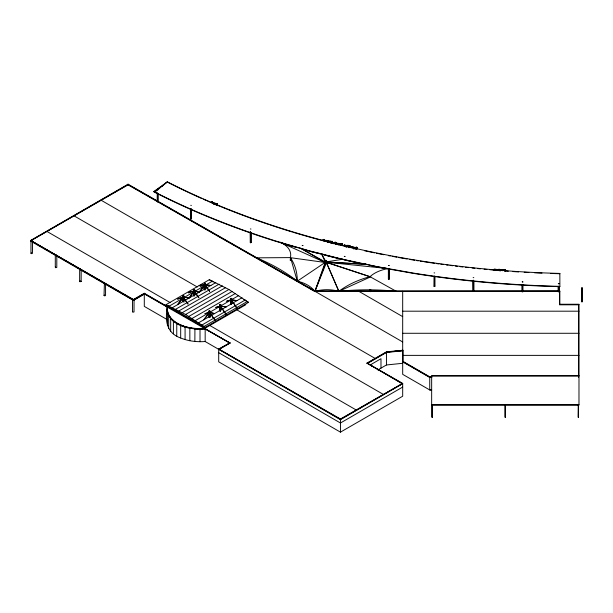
<?xml version="1.0" encoding="UTF-8"?>
<svg xmlns="http://www.w3.org/2000/svg" width="613" height="613" viewBox="0 0 613 613"><rect width="100%" height="100%" fill="white"/><g stroke="black" fill="none" stroke-linecap="round" stroke-linejoin="round"><path stroke-width="0.92" d="M355.264 248.663L355.279 247.491L355.548 248.717M346.314 245.805L346.261 247.031M349.035 246.472L349.019 247.637M327.426 241.277L327.388 241.721M348.659 246.533L348.789 246.112M352.13 247.384L352.414 246.84M323.948 240.978L323.948 239.338L323.005 239.66L323.587 239.798M325.549 240.848L325.511 241.307M340.644 245.008L340.69 244.556M342.353 245.169L342.284 244.326M342.414 244.901L342.276 245.415M344.253 244.932C343.096 246.288 347.249 245.966 344 245.667M213.017 203.646L213.585 203.715L213.224 202.696M337.28 243.683L337.441 243.284M356.965 248.617L357.525 247.836M357.578 248.219L357.456 247.713A0.866 0.651 36.3 0 0 357.08 247.384L356.161 247.2M337.64 243.744L338.698 244.395M501.74 270.118L501.725 270.54M166.958 310.178L167.564 306.699L144.293 293.267L133.465 299.512L30.65 240.465L133.465 300.14L144.293 293.888L230.059 343.096L205.171 328.729C196.88 329.327 188.413 328.346 180.689 325.204L180.689 338.008C188.413 341.15 196.88 342.138 205.171 341.533L340.453 419.644L402.687 383.715M180.689 338.008C166.361 333.012 165.012 320.453 167.288 306.86L167.564 306.699M167.617 307.358L167.341 310.147L168.728 315.228M325.901 240.848L325.855 241.476M340.299 245.008L340.299 244.265M344.353 245.468L345.349 245.713L344.383 245.277M356.26 248.702L356.337 249.177M211.822 202.436L211.385 202.06M335.663 243.713L335.64 244.15M350.904 247.529L351.808 247.269L351.241 246.549M351.808 247.269L351.372 246.602M495.695 269.513L495.227 269.368M503.166 269.858C502.714 270.885 504.269 270.632 503.319 270.004M493.779 269.751L494.193 269.574M494.699 269.628L494.208 269.145M336.667 243.369L335.824 243.606M351.51 247.001L350.674 247.246M338.499 244.549L337.955 244.763M494.66 269.643L493.994 270.057L494.438 269.743M497.135 270.364A632.264 365.034 0 0 0 500.859 270.67L501.097 270.394M32.497 242.028L32.497 253.276L31.73 253.721L30.964 253.276L30.964 240.779L31.93 240.664M30.964 253.276L31.531 252.847M55.323 254.709L56.273 255.261M56.817 256.088L56.787 267.452L55.668 267.72L55.507 267.023M79.698 268.785L80.609 269.674L80.111 269.337M81.177 270.18L81.146 281.543L79.866 281.742L80.027 281.045M105.566 284.233L105.566 295.481L104.8 295.918L104.034 295.481L104.417 282.915M104.034 295.481L104.601 295.052M133.948 299.428L133.948 299.558M134.048 299.65L134.025 311.948L132.906 312.216L132.745 311.519M501.48 270.195L501.771 269.751M345.954 245.721L346.583 245.315M348.743 246.211L348.659 247.614M494.423 269.299L493.894 269.352M495.787 269.551C496.277 270.632 493.994 269.597 495.304 269.176M495.089 269.682L495.817 269.674M496.507 269.391L496.116 269.345L496.607 269.544M496.607 270.494L496.622 269.636L496.622 270.425M497.404 269.375L497.756 270.371M498.009 269.429L498.001 270.21M498.384 269.682L498.798 269.72L498.4 269.459M498.867 270.655L499.043 269.191L498.407 270.394M498.4 270.563L498.982 270.509L499.043 269.191M499.725 269.574L499.702 270.754M500.99 269.904L500.806 269.866M501.725 270.187L502.622 269.82L502.376 270.77M502.829 270.479L502.89 270.088M503.051 270.356L503.748 270.218M504.637 269.682L505.579 269.697L504.353 269.889M338.989 244.212L339.25 243.752A0.805 0.605 36.3 0 1 339.679 243.637L340.039 243.729A0.812 0.613 36.3 0 1 340.468 244.051L340.529 244.265M340.69 244.947L340.476 245.346M494.921 269.413L494.867 269.804M495.986 270.134L496.009 269.582M352.46 247.384L353.333 247.445L352.506 247.231M31.531 240.664L30.65 240.779L128.056 184.544L314.952 291.305L325.288 262.035L321.572 253.905A35.194 7.548 10.4 0 1 300.807 248.334A35.393 7.486 11.4 0 1 280.333 242.334A44.504 21.731 -10.8 0 1 290.401 257.682A79.92 55.913 -26.2 0 1 297.274 281.206A41.377 31.34 -24.7 0 1 314.952 291.305L402.687 341.962M338.736 244.909L338.744 244.334M216.803 205.209L217.814 205.646L217.086 203.853L217.745 205.7L216.864 204.911L217.209 204.106L217.439 204.903L216.918 204.765L217.324 203.953M326.568 260.671L326.369 262.663L338.866 291.305L370.436 276.938L396.266 291.305A216.197 167.617 0 0 0 338.866 291.305A38.328 32.121 0 0 0 326.905 289.704L324.882 289.75A38.328 32.121 0 0 0 314.952 291.305L325.626 262.77L325.626 261.215L325.089 260.9L326.024 260.356L326.568 260.671L326.568 262.234L314.952 291.305L559.845 291.305M216.527 205.179L217.086 203.853M332.307 241.614L331.871 242.625C333.717 243.729 331.38 239.967 332.69 242.756M214.696 203.194L214.129 203.891L213.638 202.819L214.198 203.838M339.334 244.212L339.74 243.897M331.196 243.338L332.093 241.254L333.349 243.79M326.859 241.645L326.683 240.771M191.478 209.661L191.478 218.619L191.011 218.887L190.835 208.665M250.342 228.948L250.978 229.047M250.978 232.626L250.978 242.48L250.51 242.748L250.342 231.63M389.102 269.153L389.102 279.007L388.634 279.275L388.458 269.053M434.065 286.294L434.801 286.179L434.065 286.294L434.157 276.225M473.144 277.574L473.788 277.674M473.788 281.26L473.788 291.114L473.32 291.382L473.144 280.264M581.614 288.225L582.35 288.118L582.35 301.55L581.883 301.818L581.614 288.225L582.35 288.118M581.614 301.665L581.706 288.018M504.261 269.95L504.17 270.578M339.035 244.051L339.15 243.851A0.805 0.605 36.3 0 1 339.633 243.698L339.993 243.79A0.812 0.613 36.3 0 1 340.43 244.112M498.208 270.356L497.404 270.371M345.487 246.526L345.655 245.79M213.37 203.822L213.592 203.317L212.956 202.826M211.278 202.489L211.799 202.091M132.623 299.428L133.481 300.071M323.633 239.974L323.005 239.89L323.633 239.974L323.587 240.825M323.902 239.875L324.898 240.051M323.948 240.051L324.4 240.219M324.116 239.928L324.545 240.089M327.771 240.832L328.997 241.055L328.951 242.641M328.637 242.396L328.683 241.392L328.422 242.419M329.763 241.376L329.196 241.185L329.579 241.323M329.809 241.652L329.242 241.124M330.683 240.894L331.051 241.277L330.645 241.246M331.028 241.553L330.982 243.284M332.047 241.315L333.02 243.039M334.376 242.441L335.005 242.756L334.376 242.679M334.959 242.587L335.005 242.043L335.273 242.664M335.273 242.901L335.273 243.821M335.656 243.139L335.717 243.085A1.065 0.797 36.3 0 1 336.139 243.016L336.637 243.254L336.093 243.077A1.065 0.797 36.3 0 0 335.679 243.146L336.575 242.909M337.594 244.495L337.64 243.966L338.292 244.771M338.054 243.307L338.629 243.805L337.725 243.53M341.027 243.522L342.406 244.12M341.364 245.514L340.813 245.192L341.326 245.568M347.15 245.506L346.537 245.376M347.916 245.116L348.276 245.499L347.87 245.468M349.87 245.514L349.87 246.357M349.87 246.595L349.142 246.319L348.973 247.69M350.506 246.778L350.521 246.786A1.065 0.797 36.3 0 1 350.942 246.717L351.487 246.893L350.988 246.656A1.065 0.797 36.3 0 0 350.567 246.725L350.567 246.725M353.333 247.016L353.609 248.832M354.069 248.939L354.115 247.208L354.429 248.533M355.233 248.51L355.279 247.491M355.992 247.215L355.946 247.629L356.927 247.583M339.479 243.974L339.334 244.779M211.531 202.589L212.113 202.321M498.101 270.548L498.239 269.444M325.626 240.61L325.764 240.449A0.805 0.605 36.3 0 1 326.2 240.334M432.042 417.246L432.042 404.749M505.127 417.246L505.127 404.749M578.503 404.848L578.312 417.346M327.802 241.215L328.315 241.124M345.38 246.625L345.54 245.438M162.161 186.314L163.656 185.126M211.845 202.267L211.807 202.65M212.512 203.37L212.512 201.815L212.443 203.424M213.485 202.78L213.148 202.589M214.427 203.164L215.033 202.957M214.948 203.386L214.948 204.504M215.492 204.734L215.316 203.47M215.102 203.654L215.561 204.681M215.492 203.784L215.316 203.585M215.899 203.792C217.033 203.654 215.968 206.535 216.289 203.876M215.929 203.999L215.83 203.968M216.404 205.125L216.473 203.96M327.557 240.955L328.101 240.786M55.507 254.839L55.385 255.062M56.71 255.376L55.676 255.223M81.069 269.467L80.609 269.674M105.467 283.512C104.317 284.217 103.911 282.463 104.034 283.29M297.251 247.606L275.789 241.323A651.397 376.083 0 0 1 154.698 192.283L153.863 191.517L167.387 181.831A632.264 365.034 0 0 0 559.845 273.413L559.868 286.646L559.025 286.639A651.397 376.083 0 0 1 412.924 273.321L384.527 268.272M153.863 191.823L160.629 186.98M162.131 185.908L167.387 181.831L154.698 192.283M297.274 281.206L290.531 257.606L256.579 257.835A216.197 152.606 -14.7 0 1 297.274 281.206L325.089 262.464L325.089 260.9M494.553 269.774L494.415 269.191M104.417 283.673L133.465 300.454L144.293 294.202M165.993 304.699L209.286 279.712L228.902 289.474L248.518 302.362L205.225 327.357L165.993 304.699L185.609 314.469L205.225 327.357M182.781 301.19L182.781 295.88L183.18 295.65L183.885 296.056L183.885 302.301M193.601 294.945L193.601 289.635L194.007 289.397L194.712 289.803L194.712 296.056M204.42 283.382L205.386 283.237L205.531 285.122L209.7 291.459L204.42 284.945L199.217 285.528L204.42 288.769L204.42 283.382L204.573 289.957M182.781 295.88L183.885 296.056M193.601 289.635L194.712 289.803M204.573 283.704L205.531 283.558M188.39 292.639L194.007 290.96L188.39 292.639L188.996 292.983M169.249 306.102L212.535 281.106M172.506 307.596L183.333 301.351M194.152 295.098L183.739 301.113L183.739 295.734M194.559 294.868L215.799 282.601M175.778 309.182L219.071 284.187M179.05 310.852L222.343 285.857M182.329 312.615L225.622 287.62M185.609 314.469L228.902 289.474M188.888 316.4L232.181 291.405M192.168 318.423L235.461 293.428M208.979 316.323L208.979 311.006L209.385 310.776L210.09 311.182L210.09 317.427M219.799 310.071L219.799 304.761L220.205 304.523L220.91 304.929L220.91 310.247M230.626 303.826L230.626 298.508L231.032 298.278L231.737 298.684L231.737 303.994M208.979 311.006L210.09 311.182M219.799 304.761L220.91 304.929M230.626 298.508L231.737 298.684M204.642 313.772L209.385 312.339L205.378 313.534M225.523 314.078L226.12 314.423L220.764 306.171L215.462 307.527M195.44 320.53L238.733 295.543M208.979 312.569L209.684 312.975L209.937 312.423M220.91 306.492L220.504 306.73L226.12 314.423M231.308 299.88L236.993 300.623L231.308 299.88L236.94 308.17L236.342 307.826M198.712 322.722L209.531 316.477M209.937 316.239L242.005 297.734M201.976 324.997L245.261 300.002M203.876 326.576L247.162 301.581M167.801 313.082L167.801 312.768C173.64 326.384 191.072 329.158 204.298 328.537L230.059 343.096L219.239 349.349L340.453 419.016L402.143 383.715L366.972 363.095L386.451 351.847L403.07 350.222L403.07 361.754M245.813 304.699L205.225 328.131L168.698 307.044L168.698 305.481M166.958 309.833C169.632 326.576 191.11 329.94 205.171 329.043L205.439 328.568M402.687 350.797L386.451 352.475L367.516 363.409L402.687 383.401L402.687 396.213L340.453 432.142L218.695 361.846L218.695 349.035L230.059 342.79L218.695 349.349M366.972 363.409L386.451 352.161L402.687 350.483M377.838 369.945L386.451 364.973L402.687 363.294M402.687 383.401L340.453 419.33L218.695 349.035M402.687 387.071L340.453 423.001L218.695 352.705M356.168 248.273L355.908 249.016M336.721 243.867L336.798 243.07L335.656 242.84M356.414 248.564L356.467 249.184M335.694 243.667L336.238 243.537M350.544 247.3L351.08 247.169M80.027 268.862L79.713 269.413L55.676 255.537M500.499 269.651L500.254 270.8M503.173 270.103L503.656 270.18M504.668 269.942L505.158 269.827M336.767 243.805L335.939 244.173M178.168 299.236L177.571 298.891L183.18 297.213M227.017 301.037L231.032 299.841M216.197 307.289L220.205 306.086M177.571 298.891L182.781 297.443L187.969 304.002M226.281 301.282L230.626 300.071M352.368 246.901L353.295 247.269M211.309 202.075L211.715 202.045M30.964 240.779L31.194 241.407L32.114 241.476M356.107 247.583L357.157 247.897M501.871 269.735L501.511 270.571M500.691 269.797L500.645 270.647M559.868 286.646L559.025 286.325A651.397 376.083 0 0 1 412.924 273.007L377.508 266.709L342.774 259.261L326.024 261.92L366.13 264.272A35.937 6.697 8.2 0 0 388.029 268.586A52.833 27.033 13 0 0 370.03 276.701A87.805 72.349 5.5 0 0 338.866 291.305L326.468 262.448L326.468 260.885M191.379 205.393L190.735 205.294M190.835 218.519L191.478 218.619M250.342 242.38L250.978 242.48M325.626 261.215L326.369 261.1M326.369 262.663L325.626 262.77L300.807 248.334L325.288 262.035M388.458 278.907L389.102 279.007M434.701 272.954L434.065 272.854M473.144 291.014L473.788 291.114M581.706 301.45L582.35 301.55M199.217 285.528L204.826 284.716M356.368 248.625L356.766 248.556M328.683 242.334L328.216 242.388M386.451 352.161L389.163 351.893M392.764 351.54L396.373 351.188M399.078 350.927L402.687 350.575M350.506 246.48L351.134 246.441M133.282 299.772L132.531 299.29L132.523 311.833M337.602 243.261L338.422 243.353M326.116 240.656L326.852 241.438M504.874 269.896L505.342 269.843L505.327 271.053M200.014 329.012L201.731 328.943M501.848 269.797L502.285 269.912M167.885 307.205L144.293 293.581L133.465 299.826L30.65 240.465L128.056 184.229L314.952 290.991L559.845 290.991L559.845 304.561L578.979 304.561M31.194 240.465L128.056 184.85L314.791 291.527L559.462 291.527M559.845 304.247L578.979 304.247L578.979 405.078L431.659 405.078L431.659 375.692L578.979 375.692M559.462 304.469L578.595 304.469L578.595 377.248M578.595 304.784L559.462 304.784L559.462 291.213L314.791 291.527M402.687 311.189L578.979 311.189M402.687 333.28L578.979 333.28M402.687 355.371L578.979 355.371M431.659 375.999L578.979 375.999M403.07 361.44L429.905 376.934L431.813 376.934M431.575 377.156L429.744 377.156L429.744 389.96L431.621 389.983M402.687 361.532L429.905 377.248L431.813 377.248M431.659 377.462L429.744 377.462L402.687 361.846M431.659 389.96L429.744 389.96L402.687 374.344L402.687 291.305M431.659 404.779L578.979 404.779M500.568 269.705L501.219 269.981M356.505 248.61L357.004 248.556M503.258 269.912L503.825 270.118M500.821 269.804L500.698 270.203M341.142 243.568L341.832 243.69M326.468 262.448L370.03 276.701L326.568 262.234L328.453 262.333M330.33 262.425L366.13 264.272A41.5 8.184 8.7 0 1 342.774 259.261L308.829 250.686L275.789 241.009A651.397 376.083 0 0 1 154.698 191.969L153.863 191.517M197.47 328.875L193.271 328.507M213.117 202.658L212.887 203.34M498.384 269.528L498.813 269.651M213.033 202.466L212.772 203.478M356.345 247.192L356.743 247.254M326.568 262.234L388.029 268.586M213.378 203.769L213.217 203.217M341.326 243.836L341.633 243.805A0.774 0.582 36.3 0 1 342.192 244.173L342.238 244.388M205.11 284.754L210.795 285.489L205.11 284.754L205.531 285.122M183.463 297.251L189.149 297.987L194.03 291.558L193.677 291.359L189.149 297.987L183.463 297.251L188.053 303.956M350.774 246.457L351.28 246.487M290.401 257.682L325.089 262.464L280.333 242.334M176.759 336.07L176.759 323.258L185.256 326.882L191.624 328.269M204.826 288.531L205.386 288.616L205.386 283.237M500.476 270.088L501.189 270.287M495.411 269.245L495.863 269.444M349.119 246.02L349.824 246.418M352.59 246.87L353.149 247.131M344.659 245.154L345.303 245.775M344.59 244.909L344.989 244.939A0.851 0.636 36.3 0 1 345.433 245.277L345.571 245.667M379.263 267.337L369.631 265.337M381.018 267.651L382.773 267.958M337.916 243.461L338.675 243.461M504.79 271.153L505.564 271.245L505.579 269.697M343.709 259.774L358.659 262.985M360.528 263.383L366.13 264.586M104.417 283.367L104.999 283.719M80.609 280.999L81.177 281.428M329.196 241.476L329.641 241.622M332.782 243.032L331.779 242.855L332.736 243.093M340.859 245.131L340.813 245.545M308.829 251.001L320.66 253.989M321.572 254.219L339.089 258.64M167.288 307.167L167.885 307.328M215.102 203.455L215.561 203.57M305.266 249.951L307.941 250.74M326.331 240.426L326.56 240.426A0.812 0.613 36.3 0 1 326.99 240.748L327.173 241.514M338.062 243.959L338.591 244.258M212.512 201.815L212.259 203.34M31.194 241.093L31.93 241.514M356.873 247.368L357.034 247.445A0.866 0.651 36.3 0 1 357.41 247.775M213.408 202.627L212.772 202.558L212.703 203.531M213.125 203.064L213.347 203.217M324.484 240.319L324.898 240.534L324.216 239.89M358.82 291.305L402.687 316.637M100.999 200.16L375.631 358.72M366.972 363.095L402.143 383.401M209.286 279.712L213.071 281.896M243.92 299.703L248.518 302.362M73.943 215.784L197.279 286.991M236.886 309.856L383.746 394.649M214.696 320.323L215.293 320.668L210.09 312.745M46.887 231.407L170.222 302.615M209.83 325.48L356.689 410.273M167.288 319.664L144.293 306.385L144.293 293.267M31.194 241.407L55.385 255.368M80.111 269.643L104.156 283.528M346.736 245.706L346.858 245.782M167.418 325.618L167.418 312.806L170.682 318.454L173.395 320.99L177.034 323.105M328.637 241.445L327.863 241.162L327.733 241.913M204.573 328.507L205.171 329.043M169.035 315.634L171.019 318.668L173.709 320.86M342.284 243.89L342.636 244.541M212.956 203.286L213.339 203.34M356.122 249.215L355.892 248.686M198.796 297.757L193.601 291.198M209.684 312.975L215.293 320.668M326.944 240.809L327.166 241.315M231.737 300.247L236.94 308.17M198.873 297.711L194.559 291.045M340.246 244.166L340.33 244.74M325.58 261.115L321.572 253.905A35.968 7.548 9.9 0 0 342.774 259.261M503.917 270.141L504.001 270.563M342.583 244.265L342.698 244.779M339.104 244.962L339.02 244.349M339.38 244.894L339.349 244.426M325.894 241.591L325.863 241.124M213.707 202.765L214.121 204.06M213.638 202.819L214.052 204.114M340.644 244.372L340.659 244.817M327.426 241.905L327.419 241.461M582.25 288.325L582.25 301.765M582.082 287.957L582.082 301.389M581.883 288.386L581.883 301.818M578.503 404.657L578.503 417.346M578.212 404.749L578.212 417.246M559.845 273.413L559.845 273.727A632.264 365.034 0 0 1 550.451 273.459M559.025 286.325L558.979 291.803M558.88 286.639L558.88 291.121M558.711 286.271L558.711 291.642M558.512 286.7L558.512 291.175M558.336 286.325L558.336 291.704M558.236 286.539L558.236 291.918M522.889 284.639L522.889 291.803M522.621 284.478L522.621 291.642M522.422 284.907L522.422 291.175M522.253 284.539L522.253 291.704M522.153 284.754L522.153 291.918M505.51 404.749L505.51 417.246M505.411 404.657L505.411 417.346M505.219 404.657L505.219 417.346M499.947 269.59L499.932 270.77M473.688 281.474L473.688 291.321M473.52 280.21L473.52 290.953M473.32 280.631L473.32 291.382M473.044 280.478L473.044 291.229M434.801 276.325L434.801 286.179M434.701 276.54L434.701 286.394M434.533 276.172L434.533 286.018M434.333 276.593L434.333 286.447M432.426 404.749L432.426 417.246M432.326 404.657L432.326 417.346M432.134 404.657L432.134 417.346M389.002 268.471L389.002 279.221M388.834 269L388.834 278.846M388.634 268.525L388.634 279.275M388.366 268.371L388.366 279.122M386.451 351.847L386.451 364.973M380.987 368.122L380.987 358.72L371.547 364.176L371.547 366.053M370.719 289.574L370.719 291.413M370.62 289.788L370.62 291.627M370.444 289.42L370.444 291.259M370.252 289.842L370.252 291.681M370.076 289.474L370.076 291.313M369.976 289.688L369.976 291.527M354.115 247.208L354.115 248.878M350.184 245.591L350.138 247.2M346.307 246.012L346.307 246.97M345.985 245.805L345.947 246.947M340.859 243.553L340.813 243.974M340.453 419.016L340.453 432.142M335.319 242.12L335.319 242.602M335.319 242.84L335.319 243.759M335.005 242.756L334.959 243.614M325.357 261.054L325.357 262.617M290.531 258.525L290.585 260.471M290.447 258.709L290.447 260.548M290.347 258.494L290.263 260.517M250.878 232.84L250.878 242.694M250.709 232.473L250.709 242.327M250.51 232.902L250.51 242.748M250.242 231.844L250.242 242.595M231.584 298.362L231.584 303.741M231.331 298.914L231.331 304.232M230.772 298.83L230.772 304.217M220.764 304.615L220.764 309.994M220.504 305.167L220.504 311.412M220.205 304.523L220.205 309.841M219.952 305.082L219.952 311.327M215.017 203.332L215.017 204.451M209.684 311.412L209.684 317.664M209.125 311.327L209.125 317.58M205.531 286.056L205.531 288.869M205.125 283.788L205.125 290.041M205.171 328.729L205.171 341.533M204.573 328.384L204.298 328.537M200.014 328.698L200.014 341.732M194.926 328.43L194.865 341.464M194.306 290.041L194.306 295.351M194.007 289.397L194.007 294.707M193.746 289.957L193.746 296.202M191.379 208.979L191.379 218.833M191.21 209.508L191.21 218.458M191.011 209.033L191.011 218.887M190.735 208.88L190.735 218.734M189.846 327.932L189.846 340.736M185.08 326.767L185.08 339.579M183.479 296.286L183.479 301.596M182.927 296.202L182.927 301.581M173.395 320.99L173.395 333.801M170.682 318.454L170.682 331.265M168.675 315.703L168.675 328.514M167.288 306.86L167.288 308.952M157.955 194.244L157.955 202.305M157.855 193.562L157.855 201.623M157.487 193.616L157.487 201.677M157.219 192.566L157.219 201.524M133.465 299.512L133.465 300.454M79.667 268.816L79.644 281.428M55.308 254.724L55.285 267.337M542.007 273.137A632.264 365.034 0 0 1 534.505 272.808M528.889 272.524A632.264 365.034 0 0 1 524.207 272.264M518.59 271.927A632.264 365.034 0 0 1 512.989 271.559M508.323 271.23A632.264 365.034 0 0 1 504.591 270.954M494.346 270.134A632.264 365.034 0 0 1 489.695 269.72M486.906 269.467A632.264 365.034 0 0 1 484.124 269.207M480.416 268.846A632.264 365.034 0 0 1 477.634 268.571M474.86 268.287A632.264 365.034 0 0 1 472.079 267.996M468.386 267.59A632.264 365.034 0 0 1 465.612 267.283M462.846 266.969A632.264 365.034 0 0 1 460.079 266.647M457.321 266.318A632.264 365.034 0 0 1 455.482 266.088M452.723 265.751A632.264 365.034 0 0 1 449.965 265.398M448.126 265.161A632.264 365.034 0 0 1 446.295 264.923M443.544 264.555A632.264 365.034 0 0 1 440.801 264.188M438.969 263.935A632.264 365.034 0 0 1 436.226 263.544M434.402 263.284A632.264 365.034 0 0 1 424.004 261.743M422.112 261.445A632.264 365.034 0 0 1 420.227 261.153M418.35 260.854A632.264 365.034 0 0 1 416.465 260.548M414.587 260.241A632.264 365.034 0 0 1 409.89 259.468M407.086 258.993A632.264 365.034 0 0 1 398.672 257.514M396.81 257.176A632.264 365.034 0 0 1 392.159 256.318M390.297 255.966A632.264 365.034 0 0 1 388.443 255.613M383.815 254.724A632.264 365.034 0 0 1 376.436 253.246M374.589 252.87A632.264 365.034 0 0 1 364.505 250.74M357.21 249.123A632.264 365.034 0 0 1 340.92 245.307M338.223 244.648A632.264 365.034 0 0 1 333.564 243.484M331.702 243.009A632.264 365.034 0 0 1 293.29 232.319M292.386 232.043A632.264 365.034 0 0 1 270.164 224.956M269.283 224.664A632.264 365.034 0 0 1 249.307 217.676M248.449 217.362A632.264 365.034 0 0 1 228.151 209.615M227.285 209.271A632.264 365.034 0 0 1 216.06 204.681M214.343 203.96A632.264 365.034 0 0 1 207.539 201.056M206.696 200.689A632.264 365.034 0 0 1 203.179 199.148M201.424 198.374A632.264 365.034 0 0 1 167.387 182.138M157.319 189.67L157.955 189.762L157.319 189.67M302.255 245.499L302.891 245.598L302.255 245.499M344.33 256.38L344.966 256.479L344.33 256.38M370.076 276.593L370.719 276.693L370.076 276.593M388.458 265.475L389.102 265.567L388.458 265.475M522.253 281.85L522.889 281.949L522.253 281.85M558.336 283.643L558.979 283.742L558.336 283.643M182.85 297.604L177.517 304.707L183.203 297.803L182.85 297.604M204.497 285.106L199.164 292.209L194.283 291.006L199.164 292.209L204.849 285.313L204.497 285.106M209.056 312.73L203.715 319.833L209.408 312.936L209.056 312.73M226.174 306.868L220.488 306.132L226.174 306.868M214.542 313.588L209.661 312.377L214.542 313.588M128.056 184.85L128.056 184.229L128.056 184.85"/></g></svg>
